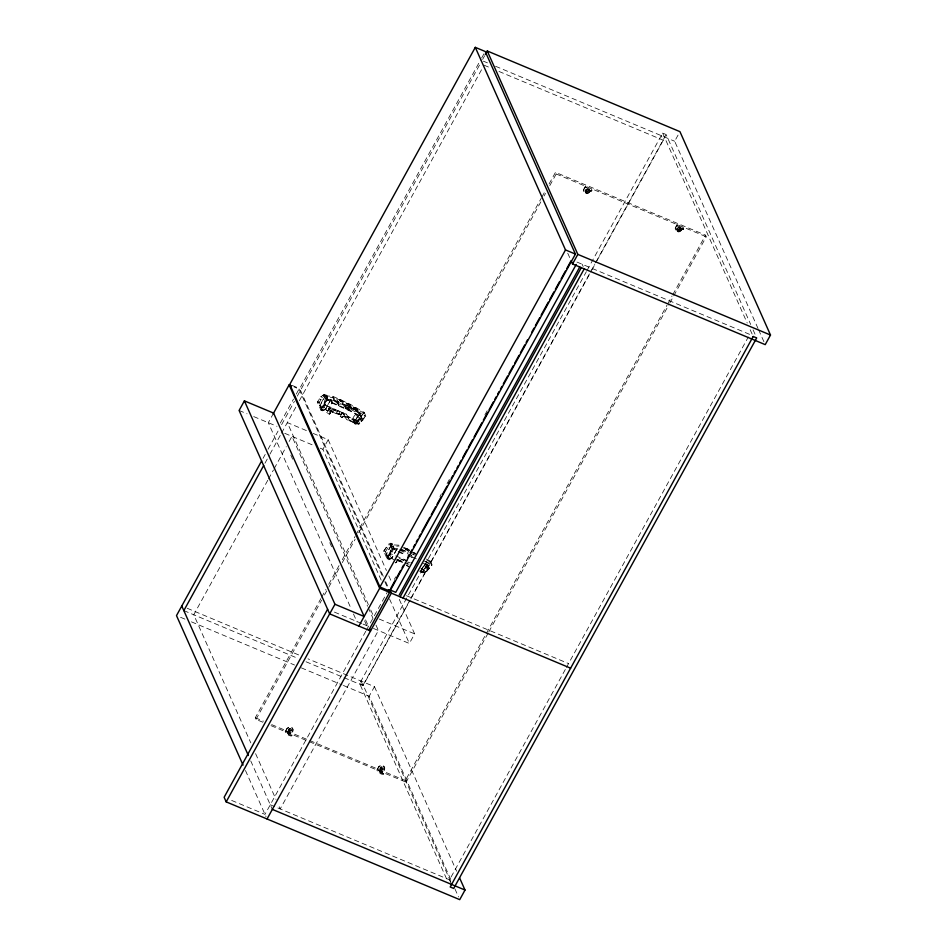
<?xml version="1.0" encoding="UTF-8"?>
<svg xmlns="http://www.w3.org/2000/svg" width="947" height="947" viewBox="0 0 947 947"><rect width="100%" height="100%" fill="white"/><g stroke="black" fill="none" stroke-linecap="round" stroke-linejoin="round"><path stroke-width="0.71" stroke-dasharray="4.74 3.55" d="M320.95 410.193L324.868 400.972L325.567 396.414L324.62 394.307L320.82 396.757L317.352 402.12L320.95 410.193L322.678 410.915L327.141 399.172L327.023 395.728L324.62 394.307M361.565 417.686L361.482 416.23L356.131 413.993C348.224 421.249 356.261 423.925 359.884 418.101L361.565 417.686L362.796 420.48L361.127 420.894C359.493 424.422 352.521 426.174 352.982 419.876M362.796 420.48L360.369 413.721L349.254 407.541L330.87 399.338L325.33 409.412L327.958 411.187L329.118 410.501L329.236 409.14L328.195 410.998L325.33 409.412M356.131 413.993L357.374 416.787L354.261 422.433L354.533 423.652M420.515 571.503L423.664 565.679L429.015 567.928L429.05 569.49L423.569 572.805L420.906 572.686L420.515 571.503L422.504 572.485L428.115 565.868L424.41 563.82M353.74 408.05C356.688 413.271 359.73 409.873 353.74 408.05L353.906 409.435L357.54 411.105M354.036 407.518C354.012 410.098 361.269 411.696 357.007 408.571C351.728 405.446 355.161 410.607 358.428 410.205M358.203 410.619L356.841 408.879L353.989 407.589M339.251 400.368L343.063 402.724L343.654 401.516L342.329 400.392L339.701 399.539L339.251 400.368L343.063 402.724M405.541 549.272L408.761 551.604L408.986 550.811L405.541 549.272L406.606 548.455L409.495 549.899M339.701 399.539L340.944 400.96L343.56 401.812M406.003 548.443L407.234 549.864L409.85 550.716M588.336 191.507L588.418 191.306A1.681 1.503 -24 0 0 585.601 190.134L588.336 191.507L585.471 190.311M380.232 768.1L380.161 768.301A1.681 1.503 -24 0 0 382.979 769.485L380.161 767.934L383.109 769.307M383.298 768.952L383.381 768.751A1.681 1.503 -24 0 0 380.564 767.567L383.298 768.952L380.434 767.745M676.939 229.044L676.868 229.233A1.681 1.503 -24 0 0 679.686 230.417L676.868 228.866L679.816 230.239M680.005 229.884L680.088 229.683A1.681 1.503 -24 0 0 677.271 228.511L680.005 229.884L677.141 228.689M347.916 417.734L349.573 420.29L358.925 424.209L365.838 416.064L364.181 412.347L348.934 403.54L332.717 396.284L325.07 395.905L320.05 405.02L319.08 402.842L320.962 399.622L324.04 395.941L326.348 395.029M383.653 551.024L388.601 544.123L390.922 543.211L393.313 544.62L392.898 550.598L388.968 559.819L387.24 559.097L383.653 551.024L385.382 551.746L386.34 553.924L391.36 544.809L399.007 545.188L402.747 546.857M383.807 551.367L387.003 546.407L390.484 544.17L391.336 546.099L390.709 550.266L387.086 558.742M385.382 551.746L388.838 546.383L392.65 543.933M273.588 413.093L268.309 422.693L351.065 608.578M280.312 423.06L293.499 399.101M296.281 394.059L299.051 389.016L294.091 386.944M383.275 576.297L299.702 388.578L480.969 59.259M481.68 57.968L485.231 51.505M263.065 458.312L265.207 454.418M268.06 449.245L278.039 431.098M281.614 424.623L294.446 401.303M297.299 396.118L480.555 63.177M482.639 59.389L484.627 55.778M264.959 463.225L269.232 455.46M269.942 454.169L280.809 434.413M281.519 433.122L296.494 405.92M299.347 400.735L481.893 69.084M267.764 480.307L193.756 614.757L250.789 742.862M268.475 479.016L273.458 469.961M274.168 468.67L286.266 446.688M289.119 441.515L291.96 436.342L367.602 606.246M320.05 405.02L319.826 405.588L322.311 406.63L324.442 404.89L346.353 414.253L324.537 405.115L322.406 406.855L319.932 405.813L324.833 396.746C339.085 396.698 351.526 406.464 363.837 413.105L365.293 416.36L358.925 424.209M325.437 409.637L330.645 400.179L348.958 408.346L360.014 414.478L354.865 420.563L326.099 408.607L323.957 410.347L321.483 409.305L326.289 400.001L324.833 396.746M322.678 410.915L321.708 408.737L326.727 399.622L325.07 395.905M328.585 409.057L329.023 407.849L330.574 408.678L329.023 407.849M330.87 399.338L332.314 402.593L326.786 412.655L331.888 402.972L330.645 400.179M330.692 412.632L329.828 411.85L330.373 410.868L331.912 411.708L330.373 410.868M329.935 412.087L330.479 411.105M337.89 410.998C336.659 411.909 338.825 409.944 339.902 411.85L338.908 413.661L339.902 411.85M338.801 414.395L339.133 413.792L338.896 414.632L331.935 411.898L338.896 414.632M344.992 406.879L345.324 406.275L349.23 408.086L349.727 410.548L345.809 408.737L344.992 406.879L348.898 408.69L349.727 410.548M346.566 404.014L346.91 403.386L350.769 405.292L351.29 407.707L347.395 405.872L346.566 404.014L350.461 405.849L351.29 407.707M342.554 417.639L343.11 416.207L342.554 417.639L340.257 416.68L341.772 413.188L343.714 413.993L345.347 416.573L343.714 413.993M340.257 416.68L341.772 413.188M381.144 580.097L322.903 449.304L328.195 439.704L313.208 433.43M345.809 408.737L345.324 406.275M347.395 405.872L346.91 403.386M348.898 408.69L349.23 408.086M262.828 722.23L256.01 719.377L255.288 717.743L320.891 598.551M321.601 597.261L325.875 589.484M328.727 584.311L339.428 564.874M342.281 559.689L355.113 536.369M355.823 535.079L541.222 198.243M541.944 196.94L544.797 191.768M549.071 183.99L555.487 172.33L705.551 235.152L706.273 236.774L669.908 302.851M256.01 719.377L321.613 600.185M324.466 595L328.029 588.525M328.739 587.235L339.44 567.798M342.293 562.613L355.125 539.293M358.688 532.818L541.234 201.166M544.087 195.982L545.519 193.389M549.793 185.624L556.209 173.964L555.487 172.33M285.745 731.226L287.107 728.752A3.397 3.042 -24 0 1 292.943 731.202L291.581 733.676L292.114 734.86A3.397 0.971 28.8 0 1 289.723 734.825A3.397 0.971 28.8 0 1 286.266 732.41L285.745 731.226L291.581 733.676M585.175 187.222L583.814 189.696A3.397 3.042 -24 0 0 589.65 192.134L591.011 189.672L585.175 187.222L585.696 188.406A3.397 0.971 28.8 0 0 589.152 190.821A3.397 0.971 28.8 0 0 591.544 190.856L591.011 189.672M290.587 734.15C288.125 729.758 286.977 735.641 290.859 733.972C281.271 731.12 296.671 735.452 287.793 733.12M587.14 188.95L590.111 190.394L587.128 188.867M587.022 189.471L589.91 190.749M391.135 545.65L386.222 554.563L387.666 557.819L392.579 548.905L391.135 545.65L392.851 546.372L399.042 546.064M388.968 559.819L387.998 557.641L393.017 548.526L391.36 544.809M291.688 735.807L292.078 735.097M591.508 191.093L591.887 190.394M396.935 549.082L391.727 558.541L397.172 548.242M365.791 631.258L264.994 814.373L229.576 799.552M366.347 630.24L387.169 592.42M394.295 579.457L395.728 576.865M439.953 496.524L441.373 493.932M447.091 483.562L449.943 478.377M484.888 414.881L487.741 409.696M408.855 566.543L406.547 565.584L408.169 562.317L410.11 563.134M412.111 557.641L411.614 555.179M413.685 554.776L414.04 554.149M446.593 878.887L359.635 683.58L586.359 271.659M587.057 270.38L662.64 133.089L666.132 134.545L750.699 324.478M450.689 881.704L363.139 685.048L589.851 273.15M590.561 271.848L594.846 264.083M595.556 262.781L666.132 134.545M344.069 677.685L363.08 685.652L410.146 600.149M410.856 598.847L591.271 271.079M591.982 269.788L596.255 262.011M596.977 260.721L663.291 140.239L661.231 135.622M450.736 879.443L369.176 696.258L374.456 686.658L307.976 658.828M758.026 328.479L674.666 141.245L678.632 134.048M373.449 628.441L409.353 643.475L414.644 633.874L398.427 597.462M377.415 769.603L378.776 767.129A3.397 3.042 -24 0 1 384.612 769.58L383.251 772.042L383.784 773.237A3.397 0.971 28.8 0 1 381.392 773.202A3.397 0.971 28.8 0 1 377.936 770.787L377.415 769.603L383.251 772.042M676.845 225.599L675.483 228.073A3.397 3.042 -24 0 0 681.319 230.512L682.68 228.049L676.845 225.599L677.365 226.783A3.397 0.971 28.8 0 0 680.822 229.198C685.143 228.937 672.725 225.942 681.745 228.618C681.165 227.896 679.153 226.274 678.62 227.682M379.463 771.497C388.886 776.149 372.763 768.017 382.351 772.776M682.68 228.049L683.213 229.233A3.397 0.971 28.8 0 1 680.822 229.198L678.798 227.244M382.257 772.527C382.304 769.887 375.462 770.633 382.339 772.693M681.497 228.878L678.81 227.327M383.357 774.184L383.748 773.474M683.178 229.47L683.556 228.772M488.072 633.212L406.074 782.186L405.34 780.565L667.043 305.112M667.753 303.809L672.039 296.044M672.749 294.742L705.551 235.152M488.782 631.909L669.198 304.141M451.589 884.427L449.529 879.822L565.714 668.748M566.424 667.457L748.308 337.002M387.24 559.097L391.17 549.876L391.857 545.318L390.922 543.211M586.951 189.305L589.827 190.501M588.146 191.862L585.199 190.489L588.016 192.04A1.681 1.503 -24 0 1 585.199 190.856L585.518 189.956A1.681 1.503 -24 0 1 588.336 191.14L587.945 191.874A1.681 1.503 -24 0 1 585.116 190.69M291.439 730.93L288.492 729.557L291.309 731.108A1.681 1.503 -24 0 1 288.492 729.924L288.811 729.024A1.681 1.503 -24 0 1 291.629 730.208L291.226 730.93A1.681 1.503 -24 0 1 288.409 729.758M329.828 411.85L330.456 413.531L329.225 414.17L330.349 413.294M354.865 420.563L360.369 413.721M363.837 413.105L357.374 420.717L364.181 412.347M332.314 402.593L350.698 410.797L361.813 416.976L356.202 423.581L361.257 417.272L360.014 414.478M422.35 567.691L426.659 562.625L429.015 567.928L425.605 564.223M421.155 569.455L426.316 563.382L427.559 566.176L422.398 572.248M426.541 559.902L430.139 562.009L423.664 569.62L430.483 561.24L426.671 559.05M422.421 562.897L427.784 565.134L427.973 565.927L424.185 569.277L421.379 570.26M430.483 561.24L432.14 564.968L425.227 573.101L431.583 565.264L430.139 562.009M321.376 409.068L323.862 410.11L325.993 408.37L354.758 420.326M390.732 553.782L388.708 555.759L386.116 554.492L388.601 555.522L390.732 553.782L412.549 562.92M390.152 559.014L392.283 557.274L390.259 559.251L387.666 557.972L390.259 559.251M326.727 399.622L334.362 400.001L350.591 407.257L365.838 416.064M326.289 400.001C340.529 399.954 352.982 409.72 365.293 416.36M393.017 548.526L400.664 548.905L409.4 552.811M392.579 548.905C397.894 549.828 403.54 549.189 408.311 552.788M353.491 408.5L356.96 409.791M337.558 411.602L330.586 408.879L337.452 411.377M396.663 559.772L403.907 562.802M398.225 560.802L405.198 563.524M395.503 562.873C397.586 560.293 397.302 562.672 395.42 562.838M483.337 61.153L487.421 62.857M495.553 66.266L674.666 141.245M484.035 65.189L489.469 67.462M498.974 71.451L663.291 140.239M556.209 173.964L706.273 236.774M678.691 227.848L681.58 229.127M576.972 262.082L749.74 334.409M325.295 395.006L327.023 395.728M323.614 394.378L325.33 395.1M325.567 396.414L327.295 397.136M322.311 395.219L324.04 395.941M325.425 398.45L327.141 399.172M320.82 396.757L322.548 397.48M292.256 385.465L299.702 388.578M331.888 402.972L350.201 411.14L361.257 417.272M324.868 400.972L326.597 401.694M319.234 398.888L320.962 399.622M357.374 416.787L362.725 419.024M323.957 403.801L325.685 404.523M317.671 401.481L319.399 402.215M317.352 402.12L319.08 402.842M341.879 413.413L343.808 414.23M357.268 420.48L347.916 416.573L357.374 420.717M328.479 408.832L329.331 409.376M322.738 406.748L324.466 407.47M338.801 413.425L341.109 414.384M343.11 416.207L345.051 417.011L346.685 419.592L356.202 423.581M343.216 416.431L345.051 417.011M358.818 423.972L349.573 420.29M319.826 404.925L321.708 408.737M340.151 416.443L342.447 417.414M356.096 423.345L346.685 419.592M321.293 409.625L323.022 410.347M306.39 430.577L287.32 422.587L368.371 604.624M239.106 410.465L247.072 413.803M253.713 416.585L276.986 426.328M284.763 433.335L313.374 445.303M320.181 448.156L322.903 449.304M399.871 549.378L407.802 552.87M399.646 550.219L412.691 556.067M398.616 551.497L405.375 554.326M398.178 551.876L404.949 554.705M406.097 560.517L404.18 559.902M403.742 560.281L398.995 558.28L403.848 560.506M410.004 562.897L408.062 562.08L407.506 563.524M420.894 568.271L423.569 569.384M386.222 554.717L386.34 553.924M421.498 568.709L423.664 569.62M397.42 559.417L403.836 562.104M405.115 562.648L408.974 564.258M397.847 559.784L406.026 563.216M396.769 560.008L398.332 561.038M420.551 570.958L425.12 572.876M396.225 560.991L396.982 561.299M419.876 570.863L425.227 573.101M386.116 553.829L387.998 557.641M408.749 566.318L406.547 565.584M419.781 571.349L422.504 572.485M406.441 595.699L568.555 663.575M379.214 619.042L414.644 633.874M334.421 612.105L361.671 623.505M363.032 624.085L368.49 626.358L365.483 619.622M187.21 608.27L299.927 655.454M359.635 683.58L363.139 685.048M183.836 610.602L297.903 658.366M306.047 661.775L342.719 677.117M180.569 617.302L185.991 619.575M191.424 621.848L294.553 665.019M301.335 667.86L342.045 684.894M343.394 685.462L369.176 696.258M255.288 717.743L263.467 721.176M271.659 724.597L308.485 740.021M309.847 740.59L405.34 780.565M271.02 725.651L307.846 741.075M309.207 741.643L406.074 782.186M270.286 804.784L449.529 879.822M347.738 405.245L351.597 407.151M404.002 547.413L408.986 549.651M413.212 552.279L415.638 553.379M410.643 553.368L414.395 555.049M346.14 408.145L350.059 409.944M412.442 557.037L416.349 558.848M407.956 555.522L411.838 557.321M403.067 547.745L409.388 550.728M410.655 551.32L415.709 553.711M412.856 552.918L416.751 554.753M425.096 564.814L427.559 566.176M425.783 561.299L432.14 564.968M424.398 561.062L431.583 565.264M326.679 412.43L329.225 414.17M391.632 558.304L394.177 560.044M346.259 414.017L348.023 416.798M758.618 329.816L764.016 341.95M753.09 329.864L756.689 337.937M662.64 133.089L747.195 323.01M750.19 329.745L752.593 335.131M582.168 264.249L583.186 266.557M567.738 253.204L570.141 258.59M360.76 418.207L362.003 420.989M359.884 418.101L361.127 420.894M426.186 567.004L427.428 569.798M358.132 420.172L359.375 422.966M356.96 420.657L358.203 423.451M423.262 569.561L424.505 572.343M356.036 421.107L357.279 423.901M353.941 421.356L355.184 424.138M353.018 419.651L354.261 422.433M336.765 398.841L338.221 402.096M337.629 402.179L339.085 405.434M337.404 403.008L338.647 405.801M332.717 396.284L334.362 400.001M332.752 397.16L334.196 400.415M326.656 396.58L328.313 400.297M392.958 545.484L394.615 549.201M326.561 397.468L328.005 400.723M392.851 546.372L394.307 549.615M319.932 405.659L321.376 408.915M328.195 439.704L386.423 570.496M388.826 575.894L391.833 582.63M385.689 581.707L388.696 588.454M299.051 389.016L382.41 576.25M384.813 581.636L387.808 588.371M389.548 598.978L409.353 643.475M370.762 610.022L373.769 616.757M368.205 607.595L373.011 618.379M376.006 625.127L378.409 630.513L280.205 808.939L278.406 804.891M290.824 455.128L292.623 459.177M329.805 542.69L331.604 546.727M364.583 620.806L367.59 627.541M353.468 613.964L357.066 622.037M374.456 686.658L456.62 871.193M454.939 888.878L458.537 896.951M361.032 681.035L363.08 685.652M255.595 753.646L276.003 799.493M250.742 760.903L272.334 809.389M245.462 770.491L266.024 816.681M331.805 411.472L332.042 412.134M330.467 408.453L330.692 409.116M387.773 557.546L387.773 558.209M321.483 408.642L321.483 409.305M288.894 729.19A1.681 1.503 -24 0 1 291.712 730.374M380.232 767.745L380.078 768.135A1.681 1.503 -24 0 0 382.896 769.307L383.298 768.585A1.681 1.503 -24 0 0 380.481 767.401L380.232 767.745M676.939 228.677L676.785 229.067A1.681 1.503 -24 0 0 679.615 230.251L680.005 229.517A1.681 1.503 -24 0 0 677.188 228.334L676.939 228.677M286.953 728.421L285.201 731.593L285.887 733.12A3.397 0.971 28.8 0 0 289.332 735.523A3.397 0.971 28.8 0 0 291.723 735.559L291.049 734.043L292.789 730.859A3.397 3.042 -24 0 0 286.953 728.421M585.412 186.18L583.66 189.353A3.397 3.042 -24 0 0 589.496 191.803L591.248 188.619L591.922 190.146A3.397 0.971 28.8 0 1 589.531 190.11A3.397 0.971 28.8 0 1 586.086 187.707L585.412 186.18M378.622 766.798L376.87 769.97L377.557 771.497A3.397 0.971 28.8 0 0 381.002 773.9A3.397 0.971 28.8 0 0 383.393 773.936L382.718 772.409L384.458 769.236A3.397 3.042 -24 0 0 378.622 766.798M677.081 224.557L675.329 227.73A3.397 3.042 -24 0 0 681.165 230.18L682.917 226.996L683.592 228.523A3.397 0.971 28.8 0 1 681.201 228.487A3.397 0.971 28.8 0 1 677.756 226.084L677.081 224.557M291.558 730.409L288.681 729.202L291.558 730.409"/><path stroke-width="1.42" d="M244.397 400.877L334.954 604.269L364.145 616.485L273.588 413.093L244.397 400.877L239.106 410.465L329.663 613.857L370.537 630.974L369.508 628.666M273.162 413.863L289.131 384.861L291.605 385.903M475.299 47.35L289.77 384.423L379.972 586.998L389.892 591.153L575.421 254.08L485.231 51.505L475.299 47.35L565.501 249.925L575.421 254.08M261.644 460.893L176.497 615.597L243.059 765.105M485.29 54.583L487.267 50.984L679.946 131.645L770.503 335.037L765.223 344.637L572.544 263.976L571.337 261.277M183.836 610.602L263.692 465.51M327.615 609.252L224.131 797.267L226.179 801.872L459.733 899.65L465.013 890.05L459.615 877.928M226.179 801.872L334.954 604.269M379.972 586.998L565.501 249.925M358.866 626.085L379.688 588.253L289.131 384.861M390.626 588.596L394.899 580.819M396.331 578.226L400.617 570.449M402.037 567.857L403.469 565.264M407.743 557.487L409.175 554.895M410.596 552.302L412.028 549.71M413.448 547.117L414.881 544.537M416.301 541.944L417.734 539.352M419.154 536.76L420.586 534.167M422.007 531.575L429.855 517.311M431.287 514.73L435.561 506.953M436.993 504.36L441.266 496.583M442.699 493.991L446.972 486.213M448.405 483.621L449.825 481.029M451.257 478.436L452.678 475.844M454.11 473.251L455.531 470.659M456.963 468.067L458.384 465.474M459.816 462.882L461.236 460.289M462.669 457.709L466.954 449.932M468.374 447.339L472.66 439.562M474.08 436.969L481.928 422.717M483.349 420.125L487.634 412.347M489.066 409.755L493.34 401.978M494.772 399.385L496.192 396.793M497.625 394.201L499.045 391.608M500.478 389.016L501.898 386.423M503.331 383.831L507.604 376.054M509.036 373.473L513.31 365.696M514.742 363.103L519.015 355.326M520.448 352.734L524.721 344.957M526.153 342.364L527.574 339.772M531.859 331.995L534.001 328.112M535.422 325.519L539.707 317.742M541.128 315.15L548.266 302.188M549.686 299.595L553.971 291.818M555.392 289.226L559.677 281.46M561.109 278.868L565.383 271.091M566.815 268.498L571.088 260.721M368.785 630.24L389.608 592.408L388.412 589.721M267.054 818.989L391.36 593.142L389.821 589.685M572.544 263.976L577.824 254.376L487.267 50.984M576.214 264.462L395.751 592.337L389.915 589.886M399.279 594.905L579.742 267.042M400.119 596.811L581.292 267.646M403.043 598.031L584.216 268.865M577.824 254.376L770.503 335.037M379.688 588.253L389.608 592.408M391.36 593.142L570.615 668.18M272.334 809.389L465.013 890.05M181.777 605.997L248.351 755.505M753.185 336.481L450.192 886.972L453.696 888.44L756.689 337.937L753.185 336.481"/></g></svg>
